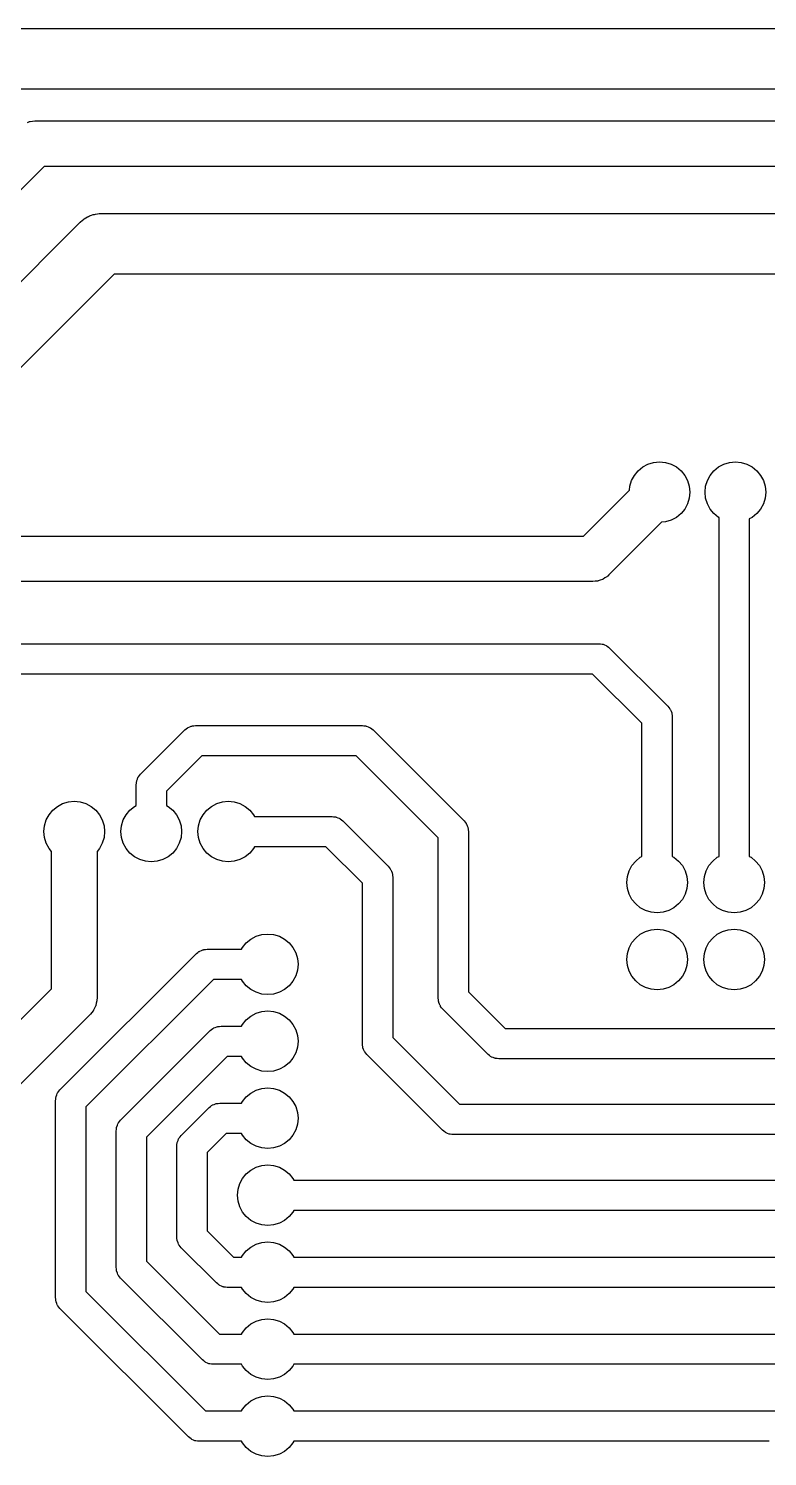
# Model space of a CAD drawing. Extents: x 62 to 248, y -138 to -62.
# Drawn here: x 87.99 to 112.36, y -109.12 to -62 of the extents above; entities that cross this region are included whole.
import ezdxf

# ---------------------------------------------------------------- set-up
doc = ezdxf.new("R2010")
doc.units = 0
doc.layers.add('BLACK', color=7, linetype='CONTINUOUS')

msp = doc.modelspace()

# ---------------------------------------------------------------- linework, layer by layer
at = {"layer": 'BLACK', "linetype": 'CONTINUOUS'}
for p, q in [((84.1, -62), (196.5, -62)), ((196.085786, -64), (84.1, -64)), ((87.955408, -65.096287), (88.027038, -65.070216)), ((88.027038, -65.070216), (88.037928, -65.068943)), ((88.037928, -65.068943), (88.048337, -65.065494)), ((88.048337, -65.065494), (88.124289, -65.058849)), ((88.124289, -65.058849), (88.2, -65.05)), ((88.2, -65.05), (192, -65.05)), ((88.51066, -66.55), (72.45, -82.61066)), ((191.68934, -66.55), (88.51066, -66.55)), ((89.768058, -68.324985), (89.799845, -68.304035)), ((89.799845, -68.304035), (89.828732, -68.279237)), ((89.828732, -68.279237), (89.884112, -68.248498)), ((89.884112, -68.248498), (89.937003, -68.21364)), ((89.937003, -68.21364), (89.972357, -68.199517)), ((89.972357, -68.199517), (90.005644, -68.181042)), ((90.005644, -68.181042), (90.066081, -68.162079)), ((90.066081, -68.162079), (90.124904, -68.138583)), ((90.124904, -68.138583), (90.162375, -68.131867)), ((90.162375, -68.131867), (90.198701, -68.12047)), ((90.198701, -68.12047), (90.261726, -68.11406)), ((90.261726, -68.11406), (90.324067, -68.102888)), ((90.324067, -68.102888), (90.362118, -68.103852)), ((90.362118, -68.103852), (90.4, -68.1)), ((90.4, -68.1), (182.98, -68.1)), ((76.192893, -81.892893), (89.692893, -68.392893)), ((89.692893, -68.392893), (89.768058, -68.324985)), ((90.814214, -70.1), (77.9, -83.014214)), ((182.565786, -70.1), (90.814214, -70.1)), ((108.417317, -76.37612), (108.60491, -76.319215)), ((108.60491, -76.319215), (108.8, -76.3)), ((108.8, -76.3), (108.99509, -76.319215)), ((108.99509, -76.319215), (109.182683, -76.37612)), ((110.917317, -76.37612), (111.10491, -76.319215)), ((111.10491, -76.319215), (111.3, -76.3)), ((111.3, -76.3), (111.49509, -76.319215)), ((111.49509, -76.319215), (111.682683, -76.37612)), ((107.87612, -76.917317), (107.96853, -76.74443)), ((107.96853, -76.74443), (108.092893, -76.592893)), ((108.092893, -76.592893), (108.24443, -76.46853)), ((108.24443, -76.46853), (108.417317, -76.37612)), ((109.182683, -76.37612), (109.35557, -76.46853)), ((109.35557, -76.46853), (109.507107, -76.592893)), ((109.507107, -76.592893), (109.63147, -76.74443)), ((109.63147, -76.74443), (109.72388, -76.917317)), ((110.37612, -76.917317), (110.46853, -76.74443)), ((110.46853, -76.74443), (110.592893, -76.592893)), ((110.592893, -76.592893), (110.74443, -76.46853)), ((110.74443, -76.46853), (110.917317, -76.37612)), ((111.682683, -76.37612), (111.85557, -76.46853)), ((111.85557, -76.46853), (112.007107, -76.592893)), ((112.007107, -76.592893), (112.13147, -76.74443)), ((112.13147, -76.74443), (112.22388, -76.917317)), ((106.28934, -78.75), (107.806627, -77.232712)), ((107.806627, -77.232712), (107.819215, -77.10491)), ((107.819215, -77.10491), (107.87612, -76.917317)), ((109.72388, -76.917317), (109.780785, -77.10491)), ((109.780785, -77.10491), (109.8, -77.3)), ((110.3, -77.3), (110.319215, -77.10491)), ((110.319215, -77.10491), (110.37612, -76.917317)), ((112.22388, -76.917317), (112.280785, -77.10491)), ((112.280785, -77.10491), (112.3, -77.3)), ((109.72388, -77.682683), (109.63147, -77.85557)), ((109.780785, -77.49509), (109.72388, -77.682683)), ((109.8, -77.3), (109.780785, -77.49509)), ((110.319215, -77.49509), (110.3, -77.3)), ((110.37612, -77.682683), (110.319215, -77.49509)), ((110.46853, -77.85557), (110.37612, -77.682683)), ((112.22388, -77.682683), (112.13147, -77.85557)), ((112.280785, -77.49509), (112.22388, -77.682683)), ((112.3, -77.3), (112.280785, -77.49509)), ((109.35557, -78.13147), (109.182683, -78.22388)), ((109.507107, -78.007107), (109.35557, -78.13147)), ((109.63147, -77.85557), (109.507107, -78.007107)), ((110.592893, -78.007107), (110.46853, -77.85557)), ((110.74443, -78.13147), (110.592893, -78.007107)), ((110.76, -78.139792), (110.74443, -78.13147)), ((110.76, -89.318827), (110.76, -78.139792)), ((111.85557, -78.13147), (111.76, -78.182553)), ((111.76, -78.182553), (111.76, -89.318827)), ((112.007107, -78.007107), (111.85557, -78.13147)), ((112.13147, -77.85557), (112.007107, -78.007107)), ((108.867287, -78.293372), (107.13033, -80.03033)), ((108.99509, -78.280785), (108.867287, -78.293372)), ((109.182683, -78.22388), (108.99509, -78.280785)), ((86.1, -78.75), (106.28934, -78.75)), ((107.065177, -80.088312), (107.000287, -80.128335)), ((107.076607, -80.078139), (107.065177, -80.088312)), ((107.082091, -80.074533), (107.076607, -80.078139)), ((107.089581, -80.066593), (107.082091, -80.074533)), ((107.13033, -80.03033), (107.089581, -80.066593)), ((106.6, -80.25), (86.41066, -80.25)), ((106.675725, -80.241149), (106.6, -80.25)), ((106.751663, -80.234506), (106.675725, -80.241149)), ((106.762071, -80.231056), (106.751663, -80.234506)), ((106.772962, -80.229784), (106.762071, -80.231056)), ((106.844609, -80.203706), (106.772962, -80.229784)), ((106.916963, -80.17973), (106.844609, -80.203706)), ((106.926293, -80.173974), (106.916963, -80.17973)), ((106.936599, -80.170224), (106.926293, -80.173974)), ((107.000287, -80.128335), (106.936599, -80.170224)), ((86.7, -82.3), (106.8, -82.3)), ((106.8, -82.3), (106.852938, -82.307611)), ((106.852938, -82.307611), (106.906283, -82.311427)), ((106.906283, -82.311427), (106.9231, -82.317699)), ((106.9231, -82.317699), (106.940866, -82.320254)), ((106.940866, -82.320254), (106.989516, -82.342471)), ((106.989516, -82.342471), (107.039624, -82.361161)), ((107.039624, -82.361161), (107.05399, -82.371915)), ((107.05399, -82.371915), (107.07032, -82.379373)), ((107.07032, -82.379373), (107.110744, -82.4144)), ((107.110744, -82.4144), (107.153553, -82.446447)), ((107.153553, -82.446447), (109.073553, -84.366447)), ((106.592894, -83.3), (86.907106, -83.3)), ((108.22, -84.927106), (106.592894, -83.3)), ((109.073553, -84.366447), (109.105599, -84.409255)), ((109.105599, -84.409255), (109.140627, -84.44968)), ((109.140627, -84.44968), (109.148084, -84.466009)), ((109.148084, -84.466009), (109.158839, -84.480376)), ((109.158839, -84.480376), (109.177528, -84.530483)), ((109.177528, -84.530483), (109.199746, -84.579134)), ((109.199746, -84.579134), (109.2023, -84.596899)), ((109.2023, -84.596899), (109.208573, -84.613717)), ((109.208573, -84.613717), (109.212388, -84.667061)), ((109.212388, -84.667061), (109.22, -84.72)), ((109.22, -84.72), (109.22, -89.318827)), ((91.686447, -86.606447), (93.146447, -85.146446)), ((93.146447, -85.146446), (93.189261, -85.114396)), ((93.189261, -85.114396), (93.22968, -85.079373)), ((93.22968, -85.079373), (93.246008, -85.071915)), ((93.246008, -85.071915), (93.260376, -85.061161)), ((93.260376, -85.061161), (93.310483, -85.042471)), ((93.310483, -85.042471), (93.359134, -85.020254)), ((93.359134, -85.020254), (93.376899, -85.017699)), ((93.376899, -85.017699), (93.393717, -85.011427)), ((93.393717, -85.011427), (93.447061, -85.007611)), ((93.447061, -85.007611), (93.5, -85)), ((93.5, -85), (99, -85)), ((99, -85), (99.052938, -85.007611)), ((99.052938, -85.007611), (99.106283, -85.011427)), ((99.106283, -85.011427), (99.1231, -85.017699)), ((99.1231, -85.017699), (99.140866, -85.020254)), ((99.140866, -85.020254), (99.189516, -85.042471)), ((99.189516, -85.042471), (99.239624, -85.061161)), ((99.239624, -85.061161), (99.25399, -85.071915)), ((99.25399, -85.071915), (99.27032, -85.079373)), ((99.27032, -85.079373), (99.310744, -85.1144)), ((99.310744, -85.1144), (99.353553, -85.146447)), ((99.353553, -85.146447), (102.353554, -88.146447)), ((108.22, -89.318827), (108.22, -84.927106)), ((93.707107, -86), (92.54, -87.167106)), ((98.792894, -86), (93.707107, -86)), ((101.5, -88.707106), (98.792894, -86)), ((91.611915, -86.706009), (91.619373, -86.68968)), ((91.619373, -86.68968), (91.6544, -86.649255)), ((91.6544, -86.649255), (91.686447, -86.606447)), ((91.54, -86.96), (91.547611, -86.907061)), ((91.54, -87.638827), (91.54, -86.96)), ((91.547611, -86.907061), (91.551427, -86.853717)), ((91.551427, -86.853717), (91.557699, -86.836899)), ((91.557699, -86.836899), (91.560254, -86.819134)), ((91.560254, -86.819134), (91.582471, -86.770483)), ((91.582471, -86.770483), (91.601161, -86.720376)), ((91.601161, -86.720376), (91.611915, -86.706009)), ((92.54, -87.167106), (92.54, -87.638827)), ((88.94443, -87.66853), (89.117317, -87.57612)), ((89.117317, -87.57612), (89.30491, -87.519215)), ((89.30491, -87.519215), (89.5, -87.5)), ((89.5, -87.5), (89.69509, -87.519215)), ((89.69509, -87.519215), (89.882683, -87.57612)), ((89.882683, -87.57612), (90.05557, -87.66853)), ((91.48443, -87.66853), (91.54, -87.638827)), ((92.54, -87.638827), (92.59557, -87.66853)), ((94.02443, -87.66853), (94.197317, -87.57612)), ((94.197317, -87.57612), (94.38491, -87.519215)), ((94.38491, -87.519215), (94.58, -87.5)), ((94.58, -87.5), (94.77509, -87.519215)), ((94.77509, -87.519215), (94.962683, -87.57612)), ((94.962683, -87.57612), (95.13557, -87.66853)), ((88.57612, -88.117317), (88.66853, -87.94443)), ((88.66853, -87.94443), (88.792893, -87.792893)), ((88.792893, -87.792893), (88.94443, -87.66853)), ((90.05557, -87.66853), (90.207107, -87.792893)), ((90.207107, -87.792893), (90.33147, -87.94443)), ((90.33147, -87.94443), (90.42388, -88.117317)), ((91.11612, -88.117317), (91.20853, -87.94443)), ((91.20853, -87.94443), (91.332893, -87.792893)), ((91.332893, -87.792893), (91.48443, -87.66853)), ((92.59557, -87.66853), (92.747107, -87.792893)), ((92.747107, -87.792893), (92.87147, -87.94443)), ((92.87147, -87.94443), (92.96388, -88.117317)), ((93.65612, -88.117317), (93.74853, -87.94443)), ((93.74853, -87.94443), (93.872893, -87.792893)), ((93.872893, -87.792893), (94.02443, -87.66853)), ((95.13557, -87.66853), (95.287107, -87.792893)), ((95.287107, -87.792893), (95.41147, -87.94443)), ((95.41147, -87.94443), (95.441173, -88)), ((95.441173, -88), (98, -88)), ((98, -88), (98.052938, -88.007611)), ((98.052938, -88.007611), (98.106283, -88.011427)), ((98.106283, -88.011427), (98.1231, -88.017699)), ((98.1231, -88.017699), (98.140866, -88.020254)), ((98.140866, -88.020254), (98.189516, -88.042471)), ((98.189516, -88.042471), (98.239624, -88.061161)), ((98.239624, -88.061161), (98.25399, -88.071915)), ((98.25399, -88.071915), (98.27032, -88.079373)), ((98.27032, -88.079373), (98.310744, -88.1144)), ((88.5, -88.5), (88.519215, -88.30491)), ((88.519215, -88.69509), (88.5, -88.5)), ((88.519215, -88.30491), (88.57612, -88.117317)), ((90.42388, -88.117317), (90.480785, -88.30491)), ((90.480785, -88.30491), (90.5, -88.5)), ((90.5, -88.5), (90.480785, -88.69509)), ((91.04, -88.5), (91.059215, -88.30491)), ((91.059215, -88.69509), (91.04, -88.5)), ((91.059215, -88.30491), (91.11612, -88.117317)), ((92.96388, -88.117317), (93.020785, -88.30491)), ((93.020785, -88.30491), (93.04, -88.5)), ((93.04, -88.5), (93.020785, -88.69509)), ((93.58, -88.5), (93.599215, -88.30491)), ((93.599215, -88.69509), (93.58, -88.5)), ((93.599215, -88.30491), (93.65612, -88.117317)), ((98.310744, -88.1144), (98.353553, -88.146447)), ((98.353553, -88.146447), (99.853553, -89.646446)), ((102.353554, -88.146447), (102.385603, -88.189261)), ((102.385603, -88.189261), (102.420627, -88.22968)), ((102.420627, -88.22968), (102.428084, -88.246008)), ((102.428084, -88.246008), (102.438839, -88.260376)), ((102.438839, -88.260376), (102.45753, -88.310487)), ((102.45753, -88.310487), (102.479746, -88.359134)), ((102.479746, -88.359134), (102.482299, -88.376895)), ((102.482299, -88.376895), (102.488574, -88.393717)), ((102.488574, -88.393717), (102.492389, -88.44707)), ((102.492389, -88.44707), (102.5, -88.5)), ((102.5, -88.5), (102.5, -93.792893)), ((88.57612, -88.882683), (88.519215, -88.69509)), ((88.66853, -89.05557), (88.57612, -88.882683)), ((88.75, -89.154841), (88.66853, -89.05557)), ((90.33147, -89.05557), (90.25, -89.154841)), ((90.42388, -88.882683), (90.33147, -89.05557)), ((90.480785, -88.69509), (90.42388, -88.882683)), ((91.11612, -88.882683), (91.059215, -88.69509)), ((91.20853, -89.05557), (91.11612, -88.882683)), ((91.332893, -89.207107), (91.20853, -89.05557)), ((92.87147, -89.05557), (92.747107, -89.207107)), ((92.96388, -88.882683), (92.87147, -89.05557)), ((93.020785, -88.69509), (92.96388, -88.882683)), ((93.65612, -88.882683), (93.599215, -88.69509)), ((93.74853, -89.05557), (93.65612, -88.882683)), ((93.872893, -89.207107), (93.74853, -89.05557)), ((95.41147, -89.05557), (95.287107, -89.207107)), ((95.441173, -89), (95.41147, -89.05557)), ((97.792894, -89), (95.441173, -89)), ((99, -90.207106), (97.792894, -89)), ((101.5, -94), (101.5, -88.707106)), ((88.75, -93.68934), (88.75, -89.154841)), ((90.25, -89.154841), (90.25, -94)), ((91.48443, -89.33147), (91.332893, -89.207107)), ((91.657317, -89.42388), (91.48443, -89.33147)), ((91.84491, -89.480785), (91.657317, -89.42388)), ((92.04, -89.5), (91.84491, -89.480785)), ((92.23509, -89.480785), (92.04, -89.5)), ((92.422683, -89.42388), (92.23509, -89.480785)), ((92.59557, -89.33147), (92.422683, -89.42388)), ((92.747107, -89.207107), (92.59557, -89.33147)), ((94.02443, -89.33147), (93.872893, -89.207107)), ((94.197317, -89.42388), (94.02443, -89.33147)), ((94.38491, -89.480785), (94.197317, -89.42388)), ((94.58, -89.5), (94.38491, -89.480785)), ((94.77509, -89.480785), (94.58, -89.5)), ((94.962683, -89.42388), (94.77509, -89.480785)), ((95.13557, -89.33147), (94.962683, -89.42388)), ((95.287107, -89.207107), (95.13557, -89.33147)), ((107.88853, -89.62443), (108.012893, -89.472893)), ((108.012893, -89.472893), (108.16443, -89.34853)), ((108.16443, -89.34853), (108.22, -89.318827)), ((109.22, -89.318827), (109.27557, -89.34853)), ((109.27557, -89.34853), (109.427107, -89.472893)), ((109.427107, -89.472893), (109.55147, -89.62443)), ((110.42853, -89.62443), (110.552893, -89.472893)), ((110.552893, -89.472893), (110.70443, -89.34853)), ((110.70443, -89.34853), (110.76, -89.318827)), ((111.76, -89.318827), (111.81557, -89.34853)), ((111.81557, -89.34853), (111.967107, -89.472893)), ((111.967107, -89.472893), (112.09147, -89.62443)), ((99.853553, -89.646446), (99.885604, -89.689262)), ((99.885604, -89.689262), (99.920627, -89.72968)), ((99.920627, -89.72968), (99.928083, -89.746006)), ((99.928083, -89.746006), (99.938839, -89.760375)), ((99.938839, -89.760375), (99.957529, -89.810485)), ((99.957529, -89.810485), (99.979746, -89.859134)), ((99.979746, -89.859134), (99.9823, -89.876899)), ((99.9823, -89.876899), (99.988573, -89.893717)), ((99.988573, -89.893717), (99.992388, -89.947061)), ((99.992388, -89.947061), (100, -90)), ((107.72, -90.18), (107.739215, -89.98491)), ((107.739215, -89.98491), (107.79612, -89.797317)), ((107.79612, -89.797317), (107.88853, -89.62443)), ((109.55147, -89.62443), (109.64388, -89.797317)), ((109.64388, -89.797317), (109.700785, -89.98491)), ((109.700785, -89.98491), (109.72, -90.18)), ((110.26, -90.18), (110.279215, -89.98491)), ((110.279215, -89.98491), (110.33612, -89.797317)), ((110.33612, -89.797317), (110.42853, -89.62443)), ((112.09147, -89.62443), (112.18388, -89.797317)), ((112.18388, -89.797317), (112.240785, -89.98491)), ((112.240785, -89.98491), (112.26, -90.18)), ((99, -95.5), (99, -90.207106)), ((100, -90), (100, -95.292894)), ((107.739215, -90.37509), (107.72, -90.18)), ((107.79612, -90.562683), (107.739215, -90.37509)), ((109.700785, -90.37509), (109.64388, -90.562683)), ((109.72, -90.18), (109.700785, -90.37509)), ((110.279215, -90.37509), (110.26, -90.18)), ((110.33612, -90.562683), (110.279215, -90.37509)), ((112.240785, -90.37509), (112.18388, -90.562683)), ((112.26, -90.18), (112.240785, -90.37509)), ((107.88853, -90.73557), (107.79612, -90.562683)), ((108.012893, -90.887107), (107.88853, -90.73557)), ((108.16443, -91.01147), (108.012893, -90.887107)), ((109.427107, -90.887107), (109.27557, -91.01147)), ((109.55147, -90.73557), (109.427107, -90.887107)), ((109.64388, -90.562683), (109.55147, -90.73557)), ((110.42853, -90.73557), (110.33612, -90.562683)), ((110.552893, -90.887107), (110.42853, -90.73557)), ((110.70443, -91.01147), (110.552893, -90.887107)), ((111.967107, -90.887107), (111.81557, -91.01147)), ((112.09147, -90.73557), (111.967107, -90.887107)), ((112.18388, -90.562683), (112.09147, -90.73557)), ((108.337317, -91.10388), (108.16443, -91.01147)), ((108.52491, -91.160785), (108.337317, -91.10388)), ((108.72, -91.18), (108.52491, -91.160785)), ((108.91509, -91.160785), (108.72, -91.18)), ((109.102683, -91.10388), (108.91509, -91.160785)), ((109.27557, -91.01147), (109.102683, -91.10388)), ((110.877317, -91.10388), (110.70443, -91.01147)), ((111.06491, -91.160785), (110.877317, -91.10388)), ((111.26, -91.18), (111.06491, -91.160785)), ((111.45509, -91.160785), (111.26, -91.18)), ((111.642683, -91.10388), (111.45509, -91.160785)), ((111.81557, -91.01147), (111.642683, -91.10388)), ((95.68491, -91.899215), (95.88, -91.88)), ((95.88, -91.88), (96.07509, -91.899215)), ((108.16443, -91.88853), (108.337317, -91.79612)), ((108.337317, -91.79612), (108.52491, -91.739215)), ((108.52491, -91.739215), (108.72, -91.72)), ((108.72, -91.72), (108.91509, -91.739215)), ((108.91509, -91.739215), (109.102683, -91.79612)), ((109.102683, -91.79612), (109.27557, -91.88853)), ((110.70443, -91.88853), (110.877317, -91.79612)), ((110.877317, -91.79612), (111.06491, -91.739215)), ((111.06491, -91.739215), (111.26, -91.72)), ((111.26, -91.72), (111.45509, -91.739215)), ((111.45509, -91.739215), (111.642683, -91.79612)), ((111.642683, -91.79612), (111.81557, -91.88853)), ((95.018827, -92.38), (95.04853, -92.32443)), ((95.04853, -92.32443), (95.172893, -92.172893)), ((95.172893, -92.172893), (95.32443, -92.04853)), ((95.32443, -92.04853), (95.497317, -91.95612)), ((95.497317, -91.95612), (95.68491, -91.899215)), ((96.07509, -91.899215), (96.262683, -91.95612)), ((96.262683, -91.95612), (96.43557, -92.04853)), ((96.43557, -92.04853), (96.587107, -92.172893)), ((96.587107, -92.172893), (96.71147, -92.32443)), ((96.71147, -92.32443), (96.80388, -92.497317)), ((107.739215, -92.52491), (107.79612, -92.337317)), ((107.79612, -92.337317), (107.88853, -92.16443)), ((107.88853, -92.16443), (108.012893, -92.012893)), ((108.012893, -92.012893), (108.16443, -91.88853)), ((109.27557, -91.88853), (109.427107, -92.012893)), ((109.427107, -92.012893), (109.55147, -92.16443)), ((109.55147, -92.16443), (109.64388, -92.337317)), ((109.64388, -92.337317), (109.700785, -92.52491)), ((110.279215, -92.52491), (110.33612, -92.337317)), ((110.33612, -92.337317), (110.42853, -92.16443)), ((110.42853, -92.16443), (110.552893, -92.012893)), ((110.552893, -92.012893), (110.70443, -91.88853)), ((111.81557, -91.88853), (111.967107, -92.012893)), ((111.967107, -92.012893), (112.09147, -92.16443)), ((112.09147, -92.16443), (112.18388, -92.337317)), ((112.18388, -92.337317), (112.240785, -92.52491)), ((89.026447, -97.026447), (93.526447, -92.526447)), ((93.526447, -92.526447), (93.569255, -92.4944)), ((93.569255, -92.4944), (93.60968, -92.459373)), ((93.60968, -92.459373), (93.626009, -92.451915)), ((93.626009, -92.451915), (93.640376, -92.441161)), ((93.640376, -92.441161), (93.690483, -92.422471)), ((93.690483, -92.422471), (93.739134, -92.400254)), ((93.739134, -92.400254), (93.756899, -92.397699)), ((93.756899, -92.397699), (93.773717, -92.391427)), ((93.773717, -92.391427), (93.827061, -92.387611)), ((93.827061, -92.387611), (93.88, -92.38)), ((93.88, -92.38), (95.018827, -92.38)), ((96.80388, -92.497317), (96.860785, -92.68491)), ((96.860785, -92.68491), (96.88, -92.88)), ((107.72, -92.72), (107.739215, -92.52491)), ((107.739215, -92.91509), (107.72, -92.72)), ((109.700785, -92.52491), (109.72, -92.72)), ((109.72, -92.72), (109.700785, -92.91509)), ((110.26, -92.72), (110.279215, -92.52491)), ((110.279215, -92.91509), (110.26, -92.72)), ((112.240785, -92.52491), (112.26, -92.72)), ((112.26, -92.72), (112.240785, -92.91509)), ((96.80388, -93.262683), (96.71147, -93.43557)), ((96.860785, -93.07509), (96.80388, -93.262683)), ((96.88, -92.88), (96.860785, -93.07509)), ((107.79612, -93.102683), (107.739215, -92.91509)), ((107.88853, -93.27557), (107.79612, -93.102683)), ((108.012893, -93.427107), (107.88853, -93.27557)), ((109.55147, -93.27557), (109.427107, -93.427107)), ((109.64388, -93.102683), (109.55147, -93.27557)), ((109.700785, -92.91509), (109.64388, -93.102683)), ((110.33612, -93.102683), (110.279215, -92.91509)), ((110.42853, -93.27557), (110.33612, -93.102683)), ((110.552893, -93.427107), (110.42853, -93.27557)), ((112.09147, -93.27557), (111.967107, -93.427107)), ((112.18388, -93.102683), (112.09147, -93.27557)), ((112.240785, -92.91509), (112.18388, -93.102683)), ((85.96967, -96.46967), (88.75, -93.68934)), ((94.087106, -93.38), (89.88, -97.587106)), ((95.018827, -93.38), (94.087106, -93.38)), ((95.04853, -93.43557), (95.018827, -93.38)), ((95.172893, -93.587107), (95.04853, -93.43557)), ((95.32443, -93.71147), (95.172893, -93.587107)), ((95.497317, -93.80388), (95.32443, -93.71147)), ((96.43557, -93.71147), (96.262683, -93.80388)), ((96.587107, -93.587107), (96.43557, -93.71147)), ((96.71147, -93.43557), (96.587107, -93.587107)), ((108.16443, -93.55147), (108.012893, -93.427107)), ((108.337317, -93.64388), (108.16443, -93.55147)), ((108.52491, -93.700785), (108.337317, -93.64388)), ((108.72, -93.72), (108.52491, -93.700785)), ((108.91509, -93.700785), (108.72, -93.72)), ((109.102683, -93.64388), (108.91509, -93.700785)), ((109.27557, -93.55147), (109.102683, -93.64388)), ((109.427107, -93.427107), (109.27557, -93.55147)), ((110.70443, -93.55147), (110.552893, -93.427107)), ((110.877317, -93.64388), (110.70443, -93.55147)), ((111.06491, -93.700785), (110.877317, -93.64388)), ((111.26, -93.72), (111.06491, -93.700785)), ((111.45509, -93.700785), (111.26, -93.72)), ((111.642683, -93.64388), (111.45509, -93.700785)), ((111.81557, -93.55147), (111.642683, -93.64388)), ((111.967107, -93.427107), (111.81557, -93.55147)), ((90.211932, -94.235908), (90.207297, -94.245846)), ((90.227347, -94.161252), (90.211932, -94.235908)), ((90.244929, -94.08707), (90.227347, -94.161252)), ((90.245818, -94.071794), (90.244929, -94.08707)), ((90.247146, -94.065366), (90.245818, -94.071794)), ((90.25, -94), (90.246828, -94.054455)), ((90.246828, -94.054455), (90.247146, -94.065366)), ((95.68491, -93.860785), (95.497317, -93.80388)), ((95.88, -93.88), (95.68491, -93.860785)), ((96.07509, -93.860785), (95.88, -93.88)), ((96.262683, -93.80388), (96.07509, -93.860785)), ((101.507611, -94.052938), (101.5, -94)), ((101.511427, -94.106283), (101.507611, -94.052938)), ((101.517699, -94.1231), (101.511427, -94.106283)), ((101.520254, -94.140866), (101.517699, -94.1231)), ((101.542471, -94.189516), (101.520254, -94.140866)), ((101.561161, -94.239624), (101.542471, -94.189516)), ((101.571915, -94.25399), (101.561161, -94.239624)), ((102.5, -93.792893), (103.707107, -95)), ((90.03033, -94.53033), (87.25, -97.31066)), ((90.077612, -94.470531), (90.03033, -94.53033)), ((90.126616, -94.412132), (90.077612, -94.470531)), ((90.131537, -94.402332), (90.126616, -94.412132)), ((90.138338, -94.393732), (90.131537, -94.402332)), ((90.170558, -94.324634), (90.138338, -94.393732)), ((90.204769, -94.256515), (90.170558, -94.324634)), ((90.207297, -94.245846), (90.204769, -94.256515)), ((95.172893, -94.712893), (95.32443, -94.58853)), ((95.32443, -94.58853), (95.497317, -94.49612)), ((95.497317, -94.49612), (95.68491, -94.439215)), ((95.68491, -94.439215), (95.88, -94.42)), ((95.88, -94.42), (96.07509, -94.439215)), ((96.07509, -94.439215), (96.262683, -94.49612)), ((96.262683, -94.49612), (96.43557, -94.58853)), ((96.43557, -94.58853), (96.587107, -94.712893)), ((101.579373, -94.27032), (101.571915, -94.25399)), ((101.6144, -94.310744), (101.579373, -94.27032)), ((101.646447, -94.353553), (101.6144, -94.310744)), ((103.146446, -95.853553), (101.646447, -94.353553)), ((91.026447, -98.026447), (93.986447, -95.066447)), ((93.986447, -95.066447), (94.029255, -95.0344)), ((94.029255, -95.0344), (94.06968, -94.999373)), ((94.06968, -94.999373), (94.086009, -94.991915)), ((94.086009, -94.991915), (94.100376, -94.981161)), ((94.100376, -94.981161), (94.150483, -94.962471)), ((94.150483, -94.962471), (94.199134, -94.940254)), ((94.199134, -94.940254), (94.216899, -94.937699)), ((94.216899, -94.937699), (94.233717, -94.931427)), ((94.233717, -94.931427), (94.287061, -94.927611)), ((94.287061, -94.927611), (94.34, -94.92)), ((94.34, -94.92), (95.018827, -94.92)), ((95.018827, -94.92), (95.04853, -94.86443)), ((95.04853, -94.86443), (95.172893, -94.712893)), ((96.587107, -94.712893), (96.71147, -94.86443)), ((96.71147, -94.86443), (96.80388, -95.037317)), ((96.80388, -95.037317), (96.860785, -95.22491)), ((103.707107, -95), (117.5, -95)), ((96.860785, -95.61509), (96.80388, -95.802683)), ((96.860785, -95.22491), (96.88, -95.42)), ((96.88, -95.42), (96.860785, -95.61509)), ((99.007611, -95.552938), (99, -95.5)), ((99.011427, -95.606283), (99.007611, -95.552938)), ((99.017699, -95.6231), (99.011427, -95.606283)), ((99.020254, -95.640866), (99.017699, -95.6231)), ((99.042471, -95.689516), (99.020254, -95.640866)), ((100, -95.292894), (102.207106, -97.5)), ((94.547106, -95.92), (91.88, -98.587106)), ((95.018827, -95.92), (94.547106, -95.92)), ((95.04853, -95.97557), (95.018827, -95.92)), ((95.172893, -96.127107), (95.04853, -95.97557)), ((96.71147, -95.97557), (96.587107, -96.127107)), ((96.80388, -95.802683), (96.71147, -95.97557)), ((99.061161, -95.739624), (99.042471, -95.689516)), ((99.071915, -95.75399), (99.061161, -95.739624)), ((99.079373, -95.77032), (99.071915, -95.75399)), ((99.1144, -95.810744), (99.079373, -95.77032)), ((99.146447, -95.853553), (99.1144, -95.810744)), ((101.646447, -98.353553), (99.146447, -95.853553)), ((103.189262, -95.885604), (103.146446, -95.853553)), ((103.22968, -95.920627), (103.189262, -95.885604)), ((103.246006, -95.928083), (103.22968, -95.920627)), ((103.260375, -95.938839), (103.246006, -95.928083)), ((103.310485, -95.957529), (103.260375, -95.938839)), ((103.359134, -95.979746), (103.310485, -95.957529)), ((103.376899, -95.9823), (103.359134, -95.979746)), ((103.393717, -95.988573), (103.376899, -95.9823)), ((103.447061, -95.992388), (103.393717, -95.988573)), ((103.5, -96), (103.447061, -95.992388)), ((117.292894, -96), (103.5, -96)), ((95.32443, -96.25147), (95.172893, -96.127107)), ((95.497317, -96.34388), (95.32443, -96.25147)), ((95.68491, -96.400785), (95.497317, -96.34388)), ((95.88, -96.42), (95.68491, -96.400785)), ((96.07509, -96.400785), (95.88, -96.42)), ((96.262683, -96.34388), (96.07509, -96.400785)), ((96.43557, -96.25147), (96.262683, -96.34388)), ((96.587107, -96.127107), (96.43557, -96.25147)), ((88.9944, -97.069255), (89.026447, -97.026447)), ((95.32443, -97.12853), (95.497317, -97.03612)), ((95.497317, -97.03612), (95.68491, -96.979215)), ((95.68491, -96.979215), (95.88, -96.96)), ((95.88, -96.96), (96.07509, -96.979215)), ((96.07509, -96.979215), (96.262683, -97.03612)), ((96.262683, -97.03612), (96.43557, -97.12853)), ((88.88, -97.38), (88.887611, -97.327061)), ((88.88, -103.88), (88.88, -97.38)), ((88.887611, -97.327061), (88.891427, -97.273717)), ((88.891427, -97.273717), (88.897699, -97.256899)), ((88.897699, -97.256899), (88.900254, -97.239134)), ((88.900254, -97.239134), (88.922471, -97.190483)), ((88.922471, -97.190483), (88.941161, -97.140376)), ((88.941161, -97.140376), (88.951915, -97.126009)), ((88.951915, -97.126009), (88.959373, -97.10968)), ((88.959373, -97.10968), (88.9944, -97.069255)), ((94.02968, -97.539373), (94.046006, -97.531916)), ((94.046006, -97.531916), (94.060375, -97.521161)), ((94.060375, -97.521161), (94.110485, -97.50247)), ((94.110485, -97.50247), (94.159134, -97.480254)), ((94.159134, -97.480254), (94.176899, -97.477699)), ((94.176899, -97.477699), (94.193717, -97.471427)), ((94.193717, -97.471427), (94.247061, -97.467611)), ((94.247061, -97.467611), (94.3, -97.46)), ((94.3, -97.46), (95.018827, -97.46)), ((95.018827, -97.46), (95.04853, -97.40443)), ((95.04853, -97.40443), (95.172893, -97.252893)), ((95.172893, -97.252893), (95.32443, -97.12853)), ((96.43557, -97.12853), (96.587107, -97.252893)), ((96.587107, -97.252893), (96.71147, -97.40443)), ((96.71147, -97.40443), (96.80388, -97.577317)), ((102.207106, -97.5), (116.348528, -97.5)), ((89.88, -97.587106), (89.88, -103.672893)), ((93.026447, -98.526447), (93.946446, -97.606447)), ((93.946446, -97.606447), (93.989262, -97.574395)), ((93.989262, -97.574395), (94.02968, -97.539373)), ((96.80388, -97.577317), (96.860785, -97.76491)), ((96.860785, -97.76491), (96.88, -97.96)), ((96.88, -97.96), (96.860785, -98.15509)), ((90.88, -98.38), (90.887611, -98.327061)), ((90.88, -102.88), (90.88, -98.38)), ((90.887611, -98.327061), (90.891427, -98.273717)), ((90.891427, -98.273717), (90.897699, -98.256899)), ((90.897699, -98.256899), (90.900254, -98.239134)), ((90.900254, -98.239134), (90.922471, -98.190483)), ((90.922471, -98.190483), (90.941161, -98.140376)), ((90.941161, -98.140376), (90.951915, -98.126009)), ((90.951915, -98.126009), (90.959373, -98.10968)), ((90.959373, -98.10968), (90.9944, -98.069255)), ((90.9944, -98.069255), (91.026447, -98.026447)), ((94.507107, -98.46), (93.88, -99.087106)), ((95.018827, -98.46), (94.507107, -98.46)), ((95.04853, -98.51557), (95.018827, -98.46)), ((96.80388, -98.342683), (96.71147, -98.51557)), ((96.860785, -98.15509), (96.80388, -98.342683)), ((101.689255, -98.385599), (101.646447, -98.353553)), ((101.72968, -98.420627), (101.689255, -98.385599)), ((101.746009, -98.428084), (101.72968, -98.420627)), ((101.760376, -98.438839), (101.746009, -98.428084)), ((101.810483, -98.457528), (101.760376, -98.438839)), ((101.859134, -98.479746), (101.810483, -98.457528)), ((101.876899, -98.4823), (101.859134, -98.479746)), ((91.88, -98.587106), (91.88, -102.672893)), ((92.88, -98.88), (92.887611, -98.827061)), ((92.88, -101.88), (92.88, -98.88)), ((92.887611, -98.827061), (92.891427, -98.773717)), ((92.891427, -98.773717), (92.897699, -98.756899)), ((92.897699, -98.756899), (92.900254, -98.739134)), ((92.900254, -98.739134), (92.922471, -98.690483)), ((92.922471, -98.690483), (92.941161, -98.640376)), ((92.941161, -98.640376), (92.951915, -98.626009)), ((92.951915, -98.626009), (92.959373, -98.60968)), ((92.959373, -98.60968), (92.9944, -98.569255)), ((92.9944, -98.569255), (93.026447, -98.526447)), ((95.172893, -98.667107), (95.04853, -98.51557)), ((95.32443, -98.79147), (95.172893, -98.667107)), ((95.497317, -98.88388), (95.32443, -98.79147)), ((95.68491, -98.940785), (95.497317, -98.88388)), ((95.88, -98.96), (95.68491, -98.940785)), ((96.07509, -98.940785), (95.88, -98.96)), ((96.262683, -98.88388), (96.07509, -98.940785)), ((96.43557, -98.79147), (96.262683, -98.88388)), ((96.587107, -98.667107), (96.43557, -98.79147)), ((96.71147, -98.51557), (96.587107, -98.667107)), ((101.893717, -98.488573), (101.876899, -98.4823)), ((101.947061, -98.492388), (101.893717, -98.488573)), ((102, -98.5), (101.947061, -98.492388)), ((116.141422, -98.5), (102, -98.5)), ((93.88, -99.087106), (93.88, -101.672893)), ((95.04853, -99.94443), (95.172893, -99.792893)), ((95.172893, -99.792893), (95.32443, -99.66853)), ((95.32443, -99.66853), (95.497317, -99.57612)), ((95.497317, -99.57612), (95.68491, -99.519215)), ((95.68491, -99.519215), (95.88, -99.5)), ((95.88, -99.5), (96.07509, -99.519215)), ((96.07509, -99.519215), (96.262683, -99.57612)), ((96.262683, -99.57612), (96.43557, -99.66853)), ((96.43557, -99.66853), (96.587107, -99.792893)), ((96.587107, -99.792893), (96.71147, -99.94443)), ((94.88, -100.5), (94.899215, -100.30491)), ((94.899215, -100.30491), (94.95612, -100.117317)), ((94.95612, -100.117317), (95.04853, -99.94443)), ((96.71147, -99.94443), (96.741173, -100)), ((96.741173, -100), (116, -100)), ((94.899215, -100.69509), (94.88, -100.5)), ((94.95612, -100.882683), (94.899215, -100.69509)), ((95.04853, -101.05557), (94.95612, -100.882683)), ((95.172893, -101.207107), (95.04853, -101.05557)), ((95.32443, -101.33147), (95.172893, -101.207107)), ((96.587107, -101.207107), (96.43557, -101.33147)), ((96.71147, -101.05557), (96.587107, -101.207107)), ((96.741173, -101), (96.71147, -101.05557)), ((115.792894, -101), (96.741173, -101)), ((93.88, -101.672893), (94.747107, -102.54)), ((95.497317, -101.42388), (95.32443, -101.33147)), ((95.68491, -101.480785), (95.497317, -101.42388)), ((95.88, -101.5), (95.68491, -101.480785)), ((96.07509, -101.480785), (95.88, -101.5)), ((96.262683, -101.42388), (96.07509, -101.480785)), ((96.43557, -101.33147), (96.262683, -101.42388)), ((92.887611, -101.932938), (92.88, -101.88)), ((92.891427, -101.986283), (92.887611, -101.932938)), ((92.897699, -102.0031), (92.891427, -101.986283)), ((92.900254, -102.020866), (92.897699, -102.0031)), ((92.922471, -102.069516), (92.900254, -102.020866)), ((92.941161, -102.119624), (92.922471, -102.069516)), ((92.951915, -102.13399), (92.941161, -102.119624)), ((92.959373, -102.15032), (92.951915, -102.13399)), ((92.9944, -102.190744), (92.959373, -102.15032)), ((93.026447, -102.233553), (92.9944, -102.190744)), ((94.186447, -103.393554), (93.026447, -102.233553)), ((95.172893, -102.332893), (95.32443, -102.20853)), ((95.32443, -102.20853), (95.497317, -102.11612)), ((95.497317, -102.11612), (95.68491, -102.059215)), ((95.68491, -102.059215), (95.88, -102.04)), ((95.88, -102.04), (96.07509, -102.059215)), ((96.07509, -102.059215), (96.262683, -102.11612)), ((96.262683, -102.11612), (96.43557, -102.20853)), ((96.43557, -102.20853), (96.587107, -102.332893)), ((91.88, -102.672893), (94.287107, -105.08)), ((94.747107, -102.54), (95.018827, -102.54)), ((95.018827, -102.54), (95.04853, -102.48443)), ((95.04853, -102.48443), (95.172893, -102.332893)), ((96.587107, -102.332893), (96.71147, -102.48443)), ((96.71147, -102.48443), (96.741173, -102.54)), ((96.741173, -102.54), (115.04, -102.54)), ((90.887611, -102.932938), (90.88, -102.88)), ((90.891427, -102.986283), (90.887611, -102.932938)), ((90.897699, -103.0031), (90.891427, -102.986283)), ((90.900254, -103.020866), (90.897699, -103.0031)), ((90.922471, -103.069516), (90.900254, -103.020866)), ((90.941161, -103.119624), (90.922471, -103.069516)), ((90.951915, -103.13399), (90.941161, -103.119624)), ((90.959373, -103.15032), (90.951915, -103.13399)), ((90.9944, -103.190744), (90.959373, -103.15032)), ((91.026447, -103.233553), (90.9944, -103.190744)), ((93.726447, -105.933554), (91.026447, -103.233553)), ((94.229261, -103.425603), (94.186447, -103.393554)), ((94.26968, -103.460627), (94.229261, -103.425603)), ((94.286008, -103.468084), (94.26968, -103.460627)), ((94.300376, -103.478839), (94.286008, -103.468084)), ((94.350483, -103.497528), (94.300376, -103.478839)), ((94.399134, -103.519746), (94.350483, -103.497528)), ((94.416899, -103.5223), (94.399134, -103.519746)), ((94.433717, -103.528573), (94.416899, -103.5223)), ((94.487061, -103.532388), (94.433717, -103.528573)), ((94.54, -103.54), (94.487061, -103.532388)), ((95.018827, -103.54), (94.54, -103.54)), ((95.04853, -103.59557), (95.018827, -103.54)), ((95.172893, -103.747107), (95.04853, -103.59557)), ((96.71147, -103.59557), (96.587107, -103.747107)), ((96.741173, -103.54), (96.71147, -103.59557)), ((114.832894, -103.54), (96.741173, -103.54)), ((88.887611, -103.932938), (88.88, -103.88)), ((88.891427, -103.986283), (88.887611, -103.932938)), ((88.897699, -104.0031), (88.891427, -103.986283)), ((88.900254, -104.020866), (88.897699, -104.0031)), ((88.922471, -104.069516), (88.900254, -104.020866)), ((88.941161, -104.119624), (88.922471, -104.069516)), ((88.951915, -104.13399), (88.941161, -104.119624)), ((88.959373, -104.15032), (88.951915, -104.13399)), ((89.88, -103.672893), (93.827107, -107.62)), ((95.32443, -103.87147), (95.172893, -103.747107)), ((95.497317, -103.96388), (95.32443, -103.87147)), ((95.68491, -104.020785), (95.497317, -103.96388)), ((95.88, -104.04), (95.68491, -104.020785)), ((96.07509, -104.020785), (95.88, -104.04)), ((96.262683, -103.96388), (96.07509, -104.020785)), ((96.43557, -103.87147), (96.262683, -103.96388)), ((96.587107, -103.747107), (96.43557, -103.87147)), ((88.9944, -104.190744), (88.959373, -104.15032)), ((89.026447, -104.233553), (88.9944, -104.190744)), ((93.266447, -108.473554), (89.026447, -104.233553)), ((95.497317, -104.65612), (95.68491, -104.599215)), ((95.68491, -104.599215), (95.88, -104.58)), ((95.88, -104.58), (96.07509, -104.599215)), ((96.07509, -104.599215), (96.262683, -104.65612)), ((95.018827, -105.08), (95.04853, -105.02443)), ((95.04853, -105.02443), (95.172893, -104.872893)), ((95.172893, -104.872893), (95.32443, -104.74853)), ((95.32443, -104.74853), (95.497317, -104.65612)), ((96.262683, -104.65612), (96.43557, -104.74853)), ((96.43557, -104.74853), (96.587107, -104.872893)), ((96.587107, -104.872893), (96.71147, -105.02443)), ((96.71147, -105.02443), (96.741173, -105.08)), ((94.287107, -105.08), (95.018827, -105.08)), ((96.741173, -105.08), (113.83, -105.08)), ((93.769261, -105.965603), (93.726447, -105.933554)), ((93.80968, -106.000627), (93.769261, -105.965603)), ((93.826008, -106.008084), (93.80968, -106.000627)), ((93.840376, -106.018839), (93.826008, -106.008084)), ((93.890487, -106.03753), (93.840376, -106.018839)), ((93.939134, -106.059746), (93.890487, -106.03753)), ((93.956895, -106.062299), (93.939134, -106.059746)), ((93.973717, -106.068574), (93.956895, -106.062299)), ((94.02707, -106.072389), (93.973717, -106.068574)), ((94.08, -106.08), (94.02707, -106.072389)), ((95.018827, -106.08), (94.08, -106.08)), ((95.04853, -106.13557), (95.018827, -106.08)), ((95.172893, -106.287107), (95.04853, -106.13557)), ((95.32443, -106.41147), (95.172893, -106.287107)), ((95.497317, -106.50388), (95.32443, -106.41147)), ((96.43557, -106.41147), (96.262683, -106.50388)), ((96.587107, -106.287107), (96.43557, -106.41147)), ((96.71147, -106.13557), (96.587107, -106.287107)), ((96.741173, -106.08), (96.71147, -106.13557)), ((113.622894, -106.08), (96.741173, -106.08)), ((95.68491, -106.560785), (95.497317, -106.50388)), ((95.88, -106.58), (95.68491, -106.560785)), ((96.07509, -106.560785), (95.88, -106.58)), ((96.262683, -106.50388), (96.07509, -106.560785)), ((95.04853, -107.56443), (95.172893, -107.412893)), ((95.172893, -107.412893), (95.32443, -107.28853)), ((95.32443, -107.28853), (95.497317, -107.19612)), ((95.497317, -107.19612), (95.68491, -107.139215)), ((95.68491, -107.139215), (95.88, -107.12)), ((95.88, -107.12), (96.07509, -107.139215)), ((96.07509, -107.139215), (96.262683, -107.19612)), ((96.262683, -107.19612), (96.43557, -107.28853)), ((96.43557, -107.28853), (96.587107, -107.412893)), ((96.587107, -107.412893), (96.71147, -107.56443)), ((93.827107, -107.62), (95.018827, -107.62)), ((95.018827, -107.62), (95.04853, -107.56443)), ((96.71147, -107.56443), (96.741173, -107.62)), ((96.741173, -107.62), (112.62, -107.62)), ((93.309261, -108.505603), (93.266447, -108.473554)), ((93.34968, -108.540627), (93.309261, -108.505603)), ((93.366008, -108.548084), (93.34968, -108.540627)), ((93.380376, -108.558839), (93.366008, -108.548084)), ((93.430487, -108.57753), (93.380376, -108.558839)), ((93.479134, -108.599746), (93.430487, -108.57753)), ((93.496895, -108.602299), (93.479134, -108.599746)), ((93.513717, -108.608574), (93.496895, -108.602299)), ((93.56707, -108.612389), (93.513717, -108.608574)), ((93.62, -108.62), (93.56707, -108.612389)), ((95.018827, -108.62), (93.62, -108.62)), ((95.04853, -108.67557), (95.018827, -108.62)), ((95.172893, -108.827107), (95.04853, -108.67557)), ((95.32443, -108.95147), (95.172893, -108.827107)), ((96.587107, -108.827107), (96.43557, -108.95147)), ((96.71147, -108.67557), (96.587107, -108.827107)), ((96.741173, -108.62), (96.71147, -108.67557)), ((112.412894, -108.62), (96.741173, -108.62)), ((95.497317, -109.04388), (95.32443, -108.95147)), ((95.68491, -109.100785), (95.497317, -109.04388)), ((95.88, -109.12), (95.68491, -109.100785)), ((96.07509, -109.100785), (95.88, -109.12)), ((96.262683, -109.04388), (96.07509, -109.100785)), ((96.43557, -108.95147), (96.262683, -109.04388))]:
    msp.add_line(p, q, dxfattribs=at)

doc.saveas('drawing.dxf')
